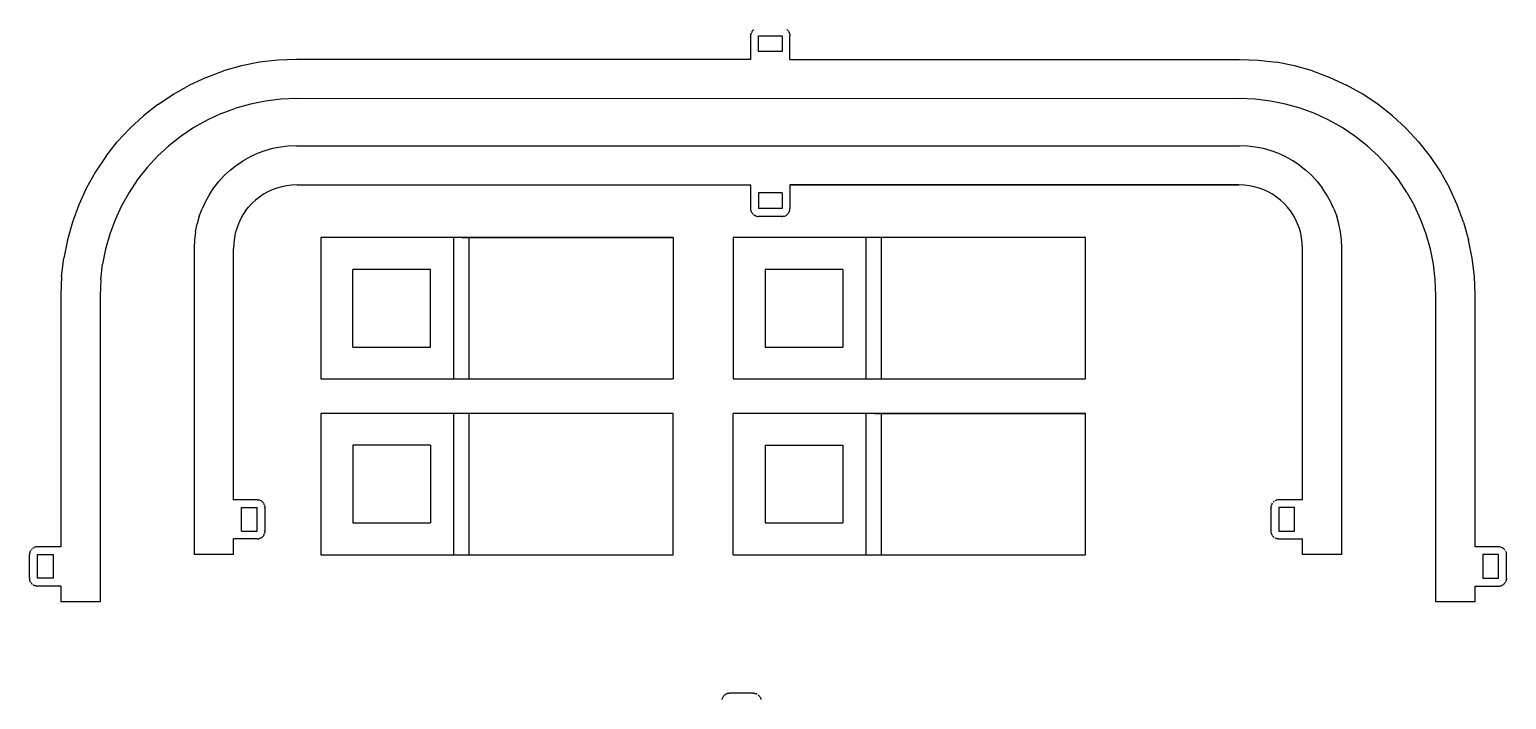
# Model space of a CAD drawing. Header units: millimetres. Extents: x 329 to 450, y -47 to 158.
# Drawn here: x 340.1 to 434.2, y 24.5 to 67.1 of the extents above; entities that cross this region are included whole.
import ezdxf

# ---------------------------------------------------------------- set-up
doc = ezdxf.new("R2010")
doc.units = ezdxf.units.MM
doc.header["$MEASUREMENT"] = 0
doc.layers.get('0').update_dxf_attribs({"linetype": 'CONTINUOUS'})

msp = doc.modelspace()

# ---------------------------------------------------------------- linework, layer by layer
at = {"color": 1}
for p, q in [((388.551, 57.245), (388.551, 55.745)), ((358.664, 53.895), (358.664, 44.895)), ((381.111, 53.895), (358.664, 53.895)), ((367.664, 53.894), (381.111, 53.895)), ((381.111, 53.895), (381.111, 44.895)), ((384.936, 53.895), (384.936, 44.895)), ((407.383, 53.895), (384.936, 53.895)), ((407.383, 53.895), (393.935, 53.894)), ((407.383, 44.895), (407.383, 53.895)), ((360.689, 46.92), (360.689, 51.87)), ((365.639, 51.87), (360.689, 51.87)), ((365.639, 46.92), (365.639, 51.87)), ((386.961, 51.87), (386.961, 46.92)), ((391.91, 51.87), (386.961, 51.87)), ((391.91, 51.87), (391.91, 46.92)), ((360.689, 46.92), (365.639, 46.92)), ((386.961, 46.92), (391.911, 46.92)), ((358.664, 44.895), (381.111, 44.895)), ((384.936, 44.895), (407.383, 44.895)), ((358.664, 42.686), (358.664, 33.686)), ((381.111, 42.686), (358.664, 42.686)), ((381.111, 42.686), (367.664, 42.686)), ((381.111, 33.686), (381.111, 42.686)), ((384.935, 33.686), (384.935, 42.686)), ((407.383, 42.686), (384.936, 42.686)), ((393.935, 42.686), (407.383, 42.686)), ((407.383, 33.686), (407.383, 42.686)), ((360.689, 40.661), (360.689, 35.711)), ((365.639, 40.661), (360.689, 40.661)), ((365.639, 40.661), (365.639, 35.711)), ((386.961, 40.661), (391.911, 40.661)), ((386.961, 40.661), (386.961, 35.711)), ((391.91, 40.661), (391.91, 35.711)), ((354.596, 37.193), (353.096, 37.193)), ((421.202, 37.193), (419.702, 37.193)), ((360.689, 35.711), (365.639, 35.711)), ((342.096, 34.193), (340.596, 34.193)), ((354.596, 34.693), (353.096, 34.693)), ((433.702, 34.193), (432.202, 34.193)), ((358.664, 33.686), (381.111, 33.686)), ((342.096, 31.693), (340.596, 31.693))]:
    msp.add_line(p, q, dxfattribs=at)
at = {"color": 5}
for p, q in [((367.111, 53.895), (367.111, 44.895)), ((368.111, 44.895), (368.111, 53.895)), ((393.382, 53.895), (393.382, 44.895)), ((394.383, 44.895), (394.383, 53.895)), ((367.111, 42.686), (367.111, 33.686)), ((368.111, 33.686), (368.111, 42.686)), ((393.382, 42.686), (393.382, 33.686)), ((394.383, 33.686), (394.383, 42.686))]:
    msp.add_line(p, q, dxfattribs=at)
at = {"color": 1}
for points in [[(386.054, 66.798), (386.062, 66.849)], [(386.075, 66.9), (386.062, 66.849)], [(386.075, 66.9), (386.094, 66.949)], [(386.118, 66.995), (386.094, 66.949)], [(386.146, 67.039), (386.118, 66.995)], [(386.179, 67.08), (386.146, 67.039)], [(386.216, 67.117), (386.179, 67.08)], [(386.216, 67.117), (386.257, 67.15)], [(388.345, 67.15), (388.385, 67.117)], [(388.455, 67.039), (388.423, 67.08)], [(388.455, 67.039), (388.484, 66.995)], [(388.484, 66.995), (388.508, 66.949)], [(388.508, 66.949), (388.526, 66.9)], [(388.526, 66.9), (388.54, 66.849)], [(388.54, 66.849), (388.548, 66.798)], [(386.051, 66.745), (386.054, 66.798)], [(386.051, 65.245), (386.051, 66.745)], [(386.551, 65.745), (386.551, 66.745)], [(386.551, 66.745), (388.051, 66.745)], [(388.051, 66.745), (388.051, 65.745)], [(388.548, 66.798), (388.551, 66.745)], [(388.551, 65.245), (388.551, 66.745)], [(354.75, 65.061), (353.595, 64.831)], [(355.919, 65.2), (354.75, 65.061)], [(357.096, 65.246), (355.919, 65.2)], [(386.052, 65.246), (357.096, 65.246)], [(388.051, 65.745), (386.551, 65.745)], [(388.55, 65.246), (417.202, 65.246)], [(417.202, 65.246), (418.379, 65.2)], [(418.379, 65.2), (419.549, 65.061)], [(420.704, 64.832), (419.549, 65.061)], [(351.356, 64.104), (350.286, 63.611)], [(351.356, 64.104), (352.461, 64.512)], [(353.594, 64.831), (352.461, 64.512)], [(421.837, 64.512), (420.704, 64.832)], [(421.838, 64.512), (422.942, 64.104)], [(422.942, 64.104), (424.012, 63.611)], [(349.259, 63.035), (350.286, 63.611)], [(425.04, 63.036), (424.012, 63.611)], [(348.279, 62.381), (347.355, 61.652)], [(348.279, 62.381), (349.259, 63.035)], [(352.313, 61.793), (353.234, 62.132)], [(354.179, 62.399), (353.234, 62.132)], [(355.141, 62.59), (354.179, 62.399)], [(356.116, 62.705), (355.141, 62.59)], [(357.145, 62.746), (356.116, 62.705)], [(417.153, 62.747), (357.145, 62.745)], [(418.183, 62.706), (417.153, 62.746)], [(419.157, 62.59), (418.183, 62.706)], [(420.12, 62.399), (419.157, 62.59)], [(421.064, 62.133), (420.12, 62.399)], [(421.985, 61.793), (421.064, 62.133)], [(426.019, 62.381), (425.04, 63.036)], [(426.944, 61.652), (426.019, 62.381)], [(347.355, 61.652), (346.49, 60.852)], [(351.422, 61.382), (350.566, 60.902)], [(352.313, 61.793), (351.422, 61.382)], [(422.876, 61.382), (421.985, 61.793)], [(423.732, 60.903), (422.876, 61.382)], [(426.944, 61.652), (427.809, 60.853)], [(346.49, 60.852), (345.69, 59.988)], [(349.75, 60.357), (348.979, 59.749)], [(350.566, 60.902), (349.75, 60.357)], [(424.548, 60.357), (423.732, 60.902)], [(425.319, 59.75), (424.548, 60.357)], [(428.608, 59.988), (427.809, 60.853)], [(344.961, 59.063), (345.69, 59.988)], [(348.979, 59.749), (348.259, 59.083)], [(355.088, 59.427), (354.609, 59.251)], [(355.579, 59.566), (355.088, 59.427)], [(356.08, 59.666), (355.579, 59.566)], [(356.586, 59.726), (356.08, 59.665)], [(357.096, 59.746), (356.586, 59.726)], [(357.096, 59.746), (417.202, 59.746)], [(417.712, 59.726), (417.202, 59.746)], [(418.219, 59.666), (417.712, 59.726)], [(418.72, 59.566), (418.219, 59.666)], [(419.211, 59.428), (418.72, 59.566)], [(419.69, 59.251), (419.211, 59.428)], [(426.04, 59.084), (425.319, 59.75)], [(428.608, 59.988), (429.337, 59.063)], [(344.961, 59.063), (344.307, 58.083)], [(347.593, 58.363), (346.985, 57.592)], [(348.259, 59.083), (347.593, 58.363)], [(352.875, 58.188), (353.276, 58.504)], [(353.276, 58.504), (353.7, 58.788)], [(354.146, 59.037), (353.7, 58.788)], [(354.609, 59.251), (354.146, 59.037)], [(420.153, 59.037), (419.69, 59.251)], [(420.599, 58.788), (420.153, 59.037)], [(421.023, 58.504), (420.599, 58.788)], [(421.023, 58.504), (421.424, 58.188)], [(426.706, 58.363), (426.04, 59.084)], [(427.313, 57.592), (426.706, 58.363)], [(429.337, 59.063), (429.992, 58.084)], [(344.307, 58.083), (343.731, 57.056)], [(346.985, 57.592), (346.44, 56.776)], [(351.838, 57.066), (352.154, 57.467)], [(352.5, 57.842), (352.154, 57.467)], [(352.875, 58.188), (352.5, 57.842)], [(421.799, 57.842), (421.424, 58.188)], [(422.145, 57.467), (421.799, 57.842)], [(422.145, 57.467), (422.461, 57.066)], [(427.859, 56.776), (427.313, 57.592)], [(429.992, 58.084), (430.567, 57.056)], [(343.731, 57.056), (343.238, 55.986)], [(346.44, 56.776), (345.96, 55.92)], [(351.554, 56.642), (351.305, 56.196)], [(351.554, 56.642), (351.838, 57.066)], [(354.746, 56.48), (354.5, 56.286)], [(355.007, 56.654), (354.746, 56.48)], [(355.281, 56.808), (355.007, 56.654)], [(355.566, 56.939), (355.281, 56.808)], [(355.861, 57.048), (355.566, 56.939)], [(356.163, 57.133), (355.861, 57.048)], [(356.471, 57.194), (356.163, 57.133)], [(356.783, 57.231), (356.471, 57.194)], [(357.146, 57.246), (356.783, 57.231)], [(357.146, 57.246), (386.051, 57.246)], [(386.051, 57.246), (357.146, 57.245)], [(386.051, 55.745), (386.051, 57.245)], [(388.051, 56.745), (386.551, 56.745)], [(386.551, 56.745), (386.551, 55.745)], [(388.051, 56.745), (388.051, 55.745)], [(417.153, 57.247), (388.551, 57.246)], [(388.551, 57.246), (417.153, 57.246)], [(417.516, 57.232), (417.153, 57.246)], [(417.828, 57.195), (417.516, 57.232)], [(418.136, 57.133), (417.828, 57.195)], [(418.438, 57.048), (418.136, 57.133)], [(418.732, 56.94), (418.438, 57.048)], [(419.017, 56.808), (418.732, 56.94)], [(419.291, 56.655), (419.017, 56.808)], [(419.552, 56.48), (419.291, 56.655)], [(419.799, 56.286), (419.552, 56.48)], [(422.744, 56.642), (422.461, 57.066)], [(422.994, 56.197), (422.744, 56.642)], [(427.859, 56.776), (428.338, 55.92)], [(431.06, 55.986), (430.567, 57.056)], [(343.238, 55.986), (342.83, 54.881)], [(345.96, 55.92), (345.549, 55.029)], [(350.915, 55.254), (351.091, 55.733)], [(351.305, 56.196), (351.091, 55.733)], [(353.862, 55.596), (353.687, 55.335)], [(353.862, 55.596), (354.056, 55.842)], [(354.269, 56.073), (354.056, 55.842)], [(354.5, 56.286), (354.269, 56.073)], [(386.054, 55.693), (386.051, 55.745)], [(386.062, 55.641), (386.054, 55.693)], [(386.076, 55.591), (386.062, 55.641)], [(386.094, 55.542), (386.076, 55.591)], [(386.118, 55.495), (386.094, 55.542)], [(388.051, 55.745), (386.551, 55.745)], [(388.508, 55.542), (388.484, 55.495)], [(388.508, 55.542), (388.527, 55.591)], [(388.527, 55.591), (388.54, 55.641)], [(388.54, 55.641), (388.548, 55.693)], [(388.548, 55.693), (388.551, 55.745)], [(419.799, 56.286), (420.029, 56.073)], [(420.242, 55.842), (420.029, 56.073)], [(420.437, 55.596), (420.242, 55.842)], [(420.611, 55.335), (420.437, 55.596)], [(423.208, 55.733), (422.994, 56.197)], [(423.208, 55.733), (423.384, 55.254)], [(428.749, 55.029), (428.338, 55.92)], [(431.468, 54.881), (431.06, 55.986)], [(342.83, 54.881), (342.511, 53.748)], [(345.549, 55.029), (345.21, 54.108)], [(350.676, 54.262), (350.776, 54.763)], [(350.915, 55.254), (350.776, 54.763)], [(353.403, 54.776), (353.294, 54.481)], [(353.534, 55.061), (353.403, 54.776)], [(353.687, 55.335), (353.534, 55.061)], [(386.147, 55.452), (386.118, 55.495)], [(386.18, 55.411), (386.147, 55.452)], [(386.217, 55.374), (386.18, 55.411)], [(386.257, 55.341), (386.301, 55.312)], [(386.348, 55.289), (386.301, 55.312)], [(386.397, 55.27), (386.348, 55.289)], [(386.397, 55.27), (386.447, 55.256)], [(386.447, 55.256), (386.499, 55.248)], [(386.499, 55.248), (386.551, 55.245)], [(388.051, 55.245), (386.551, 55.245)], [(388.051, 55.245), (388.103, 55.248)], [(388.155, 55.256), (388.103, 55.248)], [(388.155, 55.256), (388.206, 55.27)], [(388.206, 55.27), (388.254, 55.289)], [(388.301, 55.312), (388.254, 55.289)], [(388.301, 55.312), (388.345, 55.341)], [(388.345, 55.341), (388.386, 55.374)], [(388.386, 55.374), (388.423, 55.411)], [(388.423, 55.411), (388.456, 55.452)], [(388.484, 55.495), (388.456, 55.452)], [(420.765, 55.061), (420.611, 55.335)], [(420.896, 54.776), (420.765, 55.061)], [(421.005, 54.481), (420.896, 54.776)], [(423.523, 54.763), (423.384, 55.254)], [(423.622, 54.263), (423.523, 54.763)], [(429.089, 54.108), (428.749, 55.029)], [(431.468, 54.881), (431.788, 53.748)], [(342.511, 53.747), (342.281, 52.592)], [(345.21, 54.108), (344.944, 53.164)], [(350.616, 53.756), (350.596, 53.246)], [(350.676, 54.262), (350.616, 53.756)], [(353.148, 53.871), (353.111, 53.559)], [(353.209, 54.179), (353.148, 53.871)], [(353.294, 54.481), (353.209, 54.179)], [(421.09, 54.179), (421.005, 54.481)], [(421.151, 53.871), (421.09, 54.179)], [(421.188, 53.56), (421.151, 53.871)], [(423.682, 53.756), (423.622, 54.263)], [(423.702, 53.246), (423.682, 53.756)], [(429.355, 53.164), (429.089, 54.108)], [(432.018, 52.593), (431.788, 53.748)], [(344.944, 53.163), (344.752, 52.201)], [(350.596, 53.246), (350.596, 33.693)], [(353.111, 53.559), (353.096, 53.196)], [(353.097, 37.193), (353.097, 53.196)], [(421.202, 53.197), (421.188, 53.56)], [(421.202, 37.193), (421.202, 53.197)], [(423.702, 33.693), (423.702, 53.246)], [(429.546, 52.201), (429.355, 53.164)], [(342.143, 51.423), (342.281, 52.592)], [(344.637, 51.226), (344.752, 52.201)], [(429.662, 51.227), (429.546, 52.201)], [(432.156, 51.423), (432.018, 52.593)], [(342.143, 51.423), (342.096, 50.246)], [(344.637, 51.226), (344.596, 50.197)], [(429.702, 50.197), (429.662, 51.227)], [(432.202, 50.246), (432.156, 51.423)], [(342.096, 50.246), (342.096, 34.193)], [(344.596, 50.197), (344.596, 30.693)], [(429.702, 30.693), (429.702, 50.196)], [(432.202, 34.193), (432.202, 50.246)], [(354.596, 37.193), (354.649, 37.19)], [(354.649, 37.19), (354.7, 37.182)], [(354.751, 37.168), (354.7, 37.182)], [(354.8, 37.15), (354.751, 37.168)], [(354.846, 37.126), (354.8, 37.15)], [(354.89, 37.097), (354.846, 37.126)], [(354.931, 37.064), (354.89, 37.097)], [(354.968, 37.027), (354.931, 37.064)], [(354.968, 37.027), (355.001, 36.987)], [(355.053, 36.896), (355.029, 36.943)], [(355.072, 36.847), (355.053, 36.896)], [(355.072, 36.847), (355.085, 36.797)], [(355.085, 36.797), (355.094, 36.745)], [(355.096, 36.693), (355.094, 36.745)], [(419.205, 36.745), (419.202, 36.693)], [(419.205, 36.745), (419.213, 36.797)], [(419.213, 36.797), (419.227, 36.847)], [(419.246, 36.896), (419.227, 36.847)], [(419.246, 36.896), (419.269, 36.943)], [(419.269, 36.943), (419.298, 36.987)], [(419.368, 37.064), (419.331, 37.027)], [(419.408, 37.097), (419.368, 37.064)], [(419.499, 37.149), (419.452, 37.126)], [(419.548, 37.168), (419.499, 37.149)], [(419.598, 37.182), (419.548, 37.168)], [(419.65, 37.19), (419.598, 37.182)], [(419.702, 37.193), (419.65, 37.19)], [(353.596, 35.193), (353.596, 36.693)], [(353.596, 36.693), (354.596, 36.693)], [(354.596, 35.193), (354.596, 36.693)], [(355.096, 36.693), (355.096, 35.193)], [(419.202, 35.193), (419.202, 36.693)], [(420.702, 36.693), (419.702, 36.693)], [(419.702, 36.693), (419.702, 35.193)], [(420.702, 35.193), (420.702, 36.693)], [(353.596, 35.193), (354.596, 35.193)], [(354.89, 34.788), (354.931, 34.821)], [(354.968, 34.858), (354.931, 34.821)], [(354.968, 34.858), (355.001, 34.899)], [(355.029, 34.943), (355.001, 34.899)], [(355.029, 34.943), (355.053, 34.989)], [(355.053, 34.989), (355.072, 35.038)], [(355.085, 35.089), (355.072, 35.038)], [(355.094, 35.141), (355.085, 35.089)], [(355.094, 35.141), (355.096, 35.193)], [(386.961, 35.711), (391.911, 35.711)], [(419.205, 35.14), (419.202, 35.193)], [(419.213, 35.089), (419.205, 35.14)], [(419.227, 35.038), (419.213, 35.089)], [(419.246, 34.989), (419.227, 35.038)], [(419.269, 34.943), (419.246, 34.989)], [(419.269, 34.943), (419.298, 34.899)], [(419.298, 34.899), (419.331, 34.858)], [(419.368, 34.821), (419.331, 34.858)], [(419.368, 34.821), (419.408, 34.788)], [(419.702, 35.193), (420.702, 35.193)], [(340.121, 33.848), (340.139, 33.896)], [(340.139, 33.896), (340.163, 33.943)], [(340.192, 33.987), (340.163, 33.943)], [(340.225, 34.028), (340.262, 34.065)], [(340.302, 34.098), (340.346, 34.126)], [(340.346, 34.126), (340.393, 34.15)], [(340.442, 34.169), (340.393, 34.15)], [(340.492, 34.182), (340.442, 34.169)], [(340.544, 34.19), (340.492, 34.182)], [(340.596, 34.193), (340.544, 34.19)], [(353.097, 33.693), (353.097, 34.693)], [(354.596, 34.693), (354.649, 34.696)], [(354.649, 34.696), (354.7, 34.704)], [(354.751, 34.717), (354.7, 34.704)], [(354.8, 34.736), (354.751, 34.717)], [(354.8, 34.736), (354.846, 34.76)], [(354.846, 34.76), (354.89, 34.788)], [(419.452, 34.76), (419.499, 34.736)], [(419.548, 34.717), (419.499, 34.736)], [(419.548, 34.717), (419.598, 34.704)], [(419.65, 34.695), (419.598, 34.704)], [(419.702, 34.693), (419.65, 34.695)], [(419.702, 34.693), (421.202, 34.693)], [(421.202, 33.693), (421.202, 34.693)], [(433.754, 34.19), (433.702, 34.193)], [(433.806, 34.182), (433.754, 34.19)], [(433.806, 34.182), (433.857, 34.169)], [(433.857, 34.169), (433.906, 34.15)], [(433.906, 34.15), (433.952, 34.126)], [(433.996, 34.098), (433.952, 34.126)], [(434.037, 34.065), (433.996, 34.098)], [(434.074, 34.028), (434.037, 34.065)], [(434.107, 33.987), (434.074, 34.028)], [(434.159, 33.896), (434.135, 33.943)], [(434.159, 33.896), (434.178, 33.848)], [(340.099, 33.745), (340.096, 33.693)], [(340.096, 32.193), (340.096, 33.693)], [(340.107, 33.797), (340.099, 33.745)], [(340.121, 33.848), (340.107, 33.797)], [(340.596, 33.693), (341.596, 33.693)], [(340.596, 32.193), (340.596, 33.693)], [(341.596, 33.693), (341.596, 32.193)], [(353.096, 33.693), (350.596, 33.693)], [(384.936, 33.686), (407.383, 33.686)], [(423.702, 33.693), (421.202, 33.693)], [(432.702, 33.693), (432.702, 32.193)], [(433.702, 33.693), (432.702, 33.693)], [(433.702, 32.193), (433.702, 33.693)], [(434.178, 33.848), (434.191, 33.797)], [(434.191, 33.797), (434.199, 33.745)], [(434.202, 33.693), (434.199, 33.745)], [(434.202, 32.193), (434.202, 33.693)], [(340.096, 32.193), (340.099, 32.141)], [(340.107, 32.089), (340.099, 32.141)], [(340.121, 32.038), (340.107, 32.089)], [(340.139, 31.99), (340.121, 32.038)], [(341.596, 32.193), (340.596, 32.193)], [(432.702, 32.193), (433.702, 32.193)], [(434.178, 32.038), (434.159, 31.99)], [(434.191, 32.089), (434.178, 32.038)], [(434.191, 32.089), (434.199, 32.141)], [(434.202, 32.193), (434.199, 32.141)], [(340.163, 31.943), (340.139, 31.99)], [(340.192, 31.899), (340.163, 31.943)], [(340.192, 31.899), (340.225, 31.858)], [(340.225, 31.858), (340.262, 31.821)], [(340.302, 31.788), (340.346, 31.76)], [(340.393, 31.736), (340.346, 31.76)], [(340.442, 31.717), (340.393, 31.736)], [(340.492, 31.704), (340.442, 31.717)], [(340.492, 31.704), (340.544, 31.696)], [(340.596, 31.693), (340.544, 31.696)], [(342.096, 31.693), (342.096, 30.693)], [(432.202, 30.693), (432.202, 31.693)], [(432.202, 31.693), (433.702, 31.693)], [(433.702, 31.693), (433.754, 31.696)], [(433.754, 31.696), (433.806, 31.704)], [(433.806, 31.704), (433.857, 31.717)], [(433.857, 31.717), (433.906, 31.736)], [(433.906, 31.736), (433.952, 31.76)], [(433.952, 31.76), (433.996, 31.788)], [(434.037, 31.821), (433.996, 31.788)], [(434.037, 31.821), (434.074, 31.858)], [(434.107, 31.899), (434.074, 31.858)], [(434.135, 31.943), (434.107, 31.899)], [(434.135, 31.943), (434.159, 31.99)], [(344.596, 30.693), (342.096, 30.693)], [(432.202, 30.693), (429.702, 30.693)], [(384.224, 24.468), (384.237, 24.518)], [(384.256, 24.567), (384.237, 24.518)], [(384.28, 24.614), (384.256, 24.567)], [(384.28, 24.614), (384.308, 24.657)], [(384.341, 24.698), (384.308, 24.657)], [(384.378, 24.735), (384.341, 24.698)], [(384.419, 24.768), (384.378, 24.735)], [(384.463, 24.797), (384.419, 24.768)], [(384.509, 24.82), (384.463, 24.797)], [(384.509, 24.82), (384.558, 24.839)], [(384.609, 24.853), (384.558, 24.839)], [(384.661, 24.861), (384.609, 24.853)], [(384.661, 24.861), (384.713, 24.864)], [(386.213, 24.864), (384.713, 24.864)], [(386.213, 24.864), (386.265, 24.861)], [(386.265, 24.861), (386.317, 24.853)], [(386.317, 24.853), (386.367, 24.839)], [(386.367, 24.839), (386.416, 24.82)], [(386.463, 24.797), (386.416, 24.82)], [(386.507, 24.768), (386.547, 24.735)], [(386.584, 24.698), (386.547, 24.735)], [(386.584, 24.698), (386.617, 24.657)], [(386.617, 24.657), (386.646, 24.614)], [(386.646, 24.614), (386.67, 24.567)], [(386.67, 24.567), (386.688, 24.518)], [(386.688, 24.518), (386.702, 24.468)]]:
    msp.add_lwpolyline(points, dxfattribs=at)

doc.saveas('drawing.dxf')
